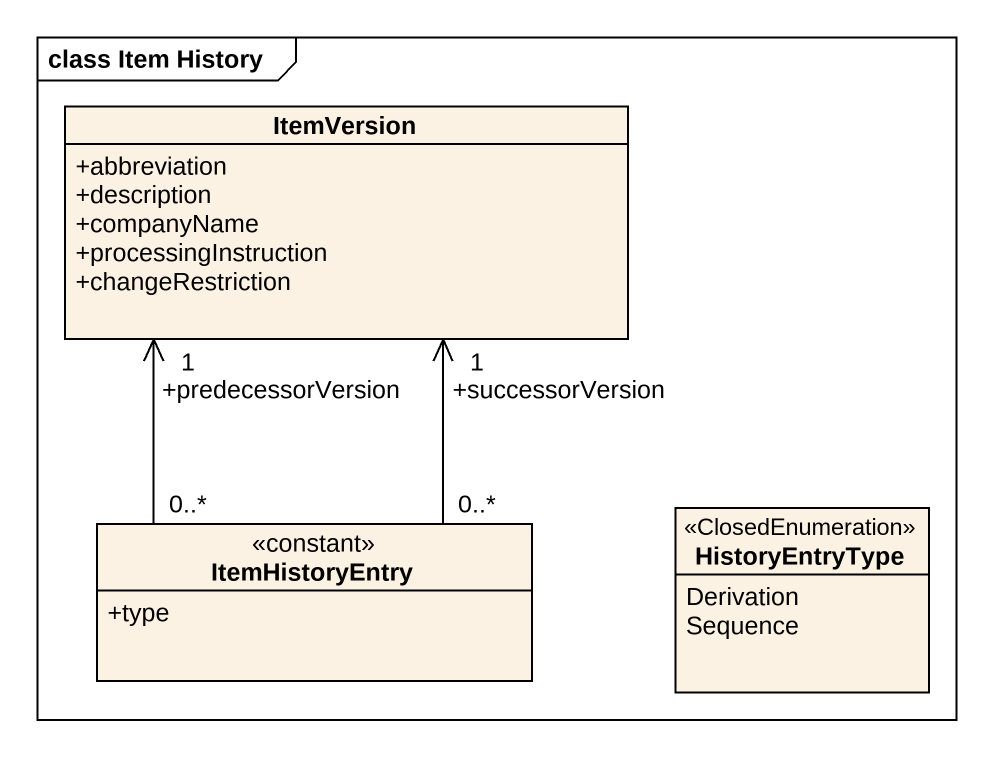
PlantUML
@startuml
mainframe class Item History
hide circle
hide empty members
skinparam classAttributeIconSize 0
class ItemVersion {
  +abbreviation
  +description
  +companyName
  +processingInstruction
  +changeRestriction
}
class ItemHistoryEntry <<constant>> {
  +type
}
enum HistoryEntryType <<ClosedEnumeration>> {
  Derivation
  Sequence
}
ItemHistoryEntry "0..*" -up-> "+successorVersion\n1" ItemVersion
ItemHistoryEntry "0..*" -up-> "+predecessorVersion\n1" ItemVersion
@enduml
